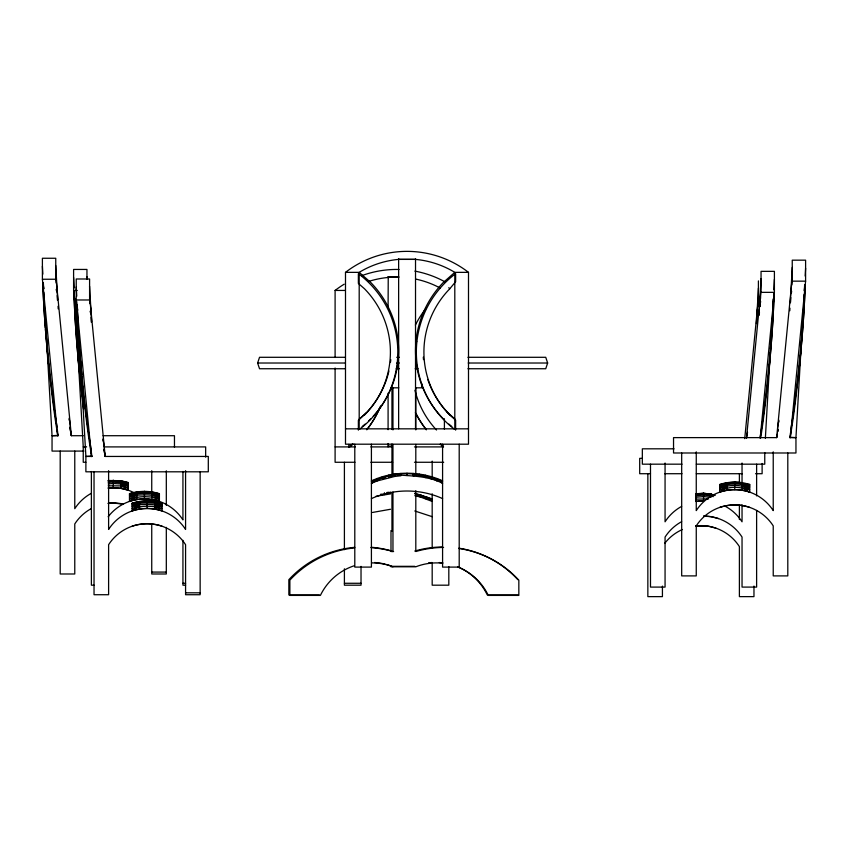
<?xml version="1.0" encoding="UTF-8"?>
<svg xmlns="http://www.w3.org/2000/svg" width="848" height="848" viewBox="0 0 848 848"><rect width="100%" height="100%" fill="white"/><g stroke="black" fill="none" stroke-linecap="round" stroke-linejoin="round"><path stroke-width="1.27" d="M390.504 492.116L390.493 493.907L376.035 496.25M384.42 492.752L384.42 494.564L380.816 494.119M442.582 480.816C422.124 471.583 398.125 470.735 377.074 478.516L377.063 480.986L371.413 483.328C391.818 469.474 420.65 472.156 442.582 481.452M382.872 476.608L377.063 480.986L394.797 476.428L394.818 474.043M382.872 477.244L382.861 479.035L388.797 475.113M388.797 475.749L388.787 477.519L394.818 474.679C410.856 476.173 427.752 475.569 442.582 483.328L436.921 478.516M757.031 314.873L757.116 311.651M757.932 306.881L758.07 301.888L760.836 301.888M759.755 302.111L759.649 306.414L759.925 300.425M760.55 298.591L760.709 292.348L774.404 292.348L774.404 271.349L761.048 271.349L761.048 292.348M772.899 306.626L772.846 308.778A90.524 5.618 -84.4 0 1 760.529 435.035L760.168 437.155M790.898 293.069L790.951 290.917M791.809 284.907L791.905 281.154L805.6 281.154L805.6 260.166L792.244 260.166L792.244 281.154M804.127 294.362L804.042 297.584A90.524 5.618 -84.4 0 1 791.725 423.841L790.824 429.152M757.063 314.756L757.275 309.965M772.973 306.51L773.185 301.718M790.951 292.825L791.11 289.242M756.405 323.618L758.43 288.15M758.981 315.392L759.352 308.82M759.501 306.192L761.069 278.61M765.362 438.31L770.217 352.927M770.44 348.984L770.821 342.422M771.267 334.536L771.415 331.907M772.984 304.326L773.281 299.068M773.811 289.878L774.404 279.363M789.795 310.76L789.944 308.131M790.251 302.884L792.265 267.417M801.487 340.419L795.954 437.621L795.954 452.991L673.535 452.991L673.535 437.621L776.641 437.621A97.944 6.084 -84.4 0 0 777.256 434.134A98.177 6.116 -84.4 0 1 776.641 437.621L791.905 281.154M801.784 335.161L802.091 329.914M802.611 320.714L802.759 318.095M804.328 290.504L804.625 285.257M805.155 276.056L805.6 268.18M744.724 438.628L758.07 301.888M746.473 438.299L760.709 292.348M772.984 303.404L773.461 298.517M773.747 295.952L773.98 293.641A98.177 6.116 -84.4 0 1 768.786 372.113M760.168 438.299L774.404 292.348M789.986 437.695L790.463 432.809M804.296 290.991L804.9 284.886M805.6 281.154L790.336 437.621L795.954 437.621L789.891 437.282M757.359 315.212L757.656 313.007M759.861 306.764L760.296 303.467M791.343 293.376L791.64 291.182M757.285 315.626L757.635 313.135M759.935 306.086L760.274 303.595M746.643 437.526L747.533 432.279M777.595 427.858L778.729 421.085M345.263 368.742L259.53 368.742L257.622 363.018L259.53 357.294L345.263 357.294M467.916 357.294L545.741 357.294L547.649 363.018L545.741 368.742L467.916 368.742M358.365 430.127L358.365 420.354L365.34 413.76A90.524 89.92 32.7 0 0 388.935 370.947M455.63 430.127L455.63 420.131L449.652 414.937A90.598 90.005 -32.8 0 1 449.652 288.914L455.63 281.737L455.63 273.65A98.177 97.52 -32.8 0 0 454.634 429.374M359.192 419.06L366.569 412.69M129.49 501.412C139.157 498.2 149.736 498.2 159.403 501.412L159.403 493.695C149.704 490.589 139.21 490.653 129.49 493.631L129.49 501.412C137.97 493.865 149.301 497.871 159.403 497.151C149.725 493.568 139.496 495.232 129.49 495.592C139.189 492.264 149.439 493.345 159.403 494.564C149.714 491.268 139.39 492.01 129.49 493.843C139.21 490.865 149.704 490.801 159.403 493.907M132.129 510.952C141.807 507.74 152.375 507.74 162.053 510.952L162.053 503.235C152.354 500.129 141.849 500.193 132.129 503.171L132.129 510.952C140.609 503.405 151.94 507.411 162.053 506.691C152.364 503.108 142.146 504.772 132.129 505.132C141.839 501.804 152.089 502.896 162.053 504.104C152.354 500.808 142.029 501.55 132.129 503.383C141.849 500.405 152.354 500.341 162.053 503.458M749.706 485.226L742.329 483.477L749.706 484.568C740.06 481.208 729.492 481.357 719.793 484.409L719.793 492.126C728.262 485.162 739.944 487.028 749.706 489.773C740.951 483.487 729.524 485.077 719.793 487.865C728.782 482.215 739.965 483.583 749.706 486.317C740.452 481.463 729.503 482.406 719.793 485.279M727.16 486.031L719.793 489.794L727.16 487.939M371.413 480.816L377.074 478.516M371.413 481.452L377.074 479.141M371.413 498.603C393.726 488.49 420.269 488.49 442.582 498.603M727.16 483.477L719.793 486.36L727.16 484.547M132.129 526.216C141.807 523.004 152.375 523.004 162.053 526.216M719.793 492.126C729.46 488.914 740.039 488.914 749.706 492.126L749.706 484.346M719.793 507.39C729.46 504.178 740.039 504.178 749.706 507.39M372.484 512.457L390.504 509.256M136.867 497.225L129.49 499.059L136.867 495.317L129.49 497.119M139.507 506.765L132.129 508.599L139.507 504.857L132.129 506.659M719.793 484.632L727.16 482.83L734.75 482.194L742.329 482.83M136.867 492.752L129.49 494.501L136.867 493.822M139.507 502.292L132.129 504.041L139.507 503.362M419.177 474.043L419.177 474.679L413.103 475.77L413.103 473.407M425.187 475.113L425.187 475.749L419.188 476.428L419.177 474.679M394.797 476.428L400.881 475.77L400.892 473.407M386.858 492.497L389.285 492.243M108.194 480.498L120.84 480.699L128.207 482.501L128.207 490.218L120.84 488.342L108.194 488.13M108.194 480.71L120.84 480.922L128.207 482.724M108.194 481.357L120.84 481.569L128.207 483.371L113.25 482.003L108.194 482.427M108.194 483.911L113.25 483.487L128.207 484.452L120.84 482.639M108.194 485.819L128.207 485.957L120.84 484.123M108.194 503.394L113.25 502.97L123.299 504.231M703.554 493.176L695.964 493.801L695.964 501.433A45.781 45.781 0 0 1 703.554 500.808L703.554 493.176L714.822 494.893M695.964 494.024L703.554 493.388L711.133 494.024M695.964 494.66L703.554 494.034L714.822 495.211M695.964 495.73L703.554 495.105L711.133 495.73L713.242 496.674M695.964 497.225L703.554 496.589L711.133 497.225M695.964 499.133L708.61 498.921M695.964 501.433L703.554 500.808M695.858 526.036L708.493 526.237L715.871 528.124M58.109 435.374L52.046 435.713L52.046 451.083L83.899 451.083M85.659 446.769L83.242 446.907L83.242 462.266L85.871 462.266M91.944 456.107L85.881 456.447L85.881 471.806L208.301 471.806L208.301 456.447L105.194 456.447A97.944 6.084 84.4 0 1 103.944 449.207M345.496 272.356L359.192 272.356A92.231 92.231 0 0 1 398.634 259.382L415.361 259.382A92.231 92.231 0 0 1 454.804 272.356L468.499 272.356L468.499 444.193L345.496 444.193L345.496 272.356A100.605 100.605 0 0 1 468.499 272.356M398.634 259.382L415.52 259.382M388.087 276.702L398.539 276.702M55.756 279.246L55.756 258.258L42.4 258.258L42.4 279.246L56.095 279.246L71.359 435.713L83.263 435.713M86.952 278.96L86.952 269.441L73.596 269.441L73.596 290.44L77.232 290.44M335.098 357.496L335.098 290.44L345.062 290.44M89.591 299.98L89.591 278.992L76.235 278.992L76.235 299.98L89.93 299.98L105.194 456.447A98.177 6.116 84.4 0 1 103.944 449.196M396.694 357.294L399.334 357.294M257.622 363.018L345.019 363.018M396.673 363.018L399.323 363.018M468.181 363.018L547.649 363.018M396.186 368.742L399.334 368.742M415.16 368.742L418.106 368.742M391.023 387.822L398.761 387.822M415.531 387.822L421.975 387.822L421.975 384.006M345.496 428.834L468.499 428.834M103.085 435.713L174.465 435.713L174.465 447.235M388.087 446.143L391.977 446.143M86.613 446.907L83.242 446.907L77.857 352.333M103.88 446.907L205.661 446.907L205.661 457.146M335.098 446.907L355.344 446.907M370.809 446.907L392.02 446.907M414.46 446.907L443.557 446.907M674.065 448.815L642.339 448.815L642.339 464.174L682.025 464.174M642.339 458.355L639.699 458.355L639.699 473.714L650.501 473.714M354.941 462.266L335.098 462.266L335.098 368.011M370.809 462.266L392.656 462.266M414.46 462.266L443.695 462.266M696.314 464.174L764.758 464.174L764.758 452.652M664.715 473.714L681.993 473.714M696.303 473.714L742.371 473.714M755.536 473.714L762.119 473.714L762.119 463.474M393.61 551.529L390.992 551.529L390.992 530.541M414.789 566.326L391.956 566.326A57.463 57.463 0 0 0 386.296 564.461M390.992 566.793L415.806 566.793A57.388 57.388 0 0 1 442.677 563.22M151.739 572.082L166.314 572.082M182.935 583.276L185.585 583.276M344.405 583.276L361.025 583.276M94.033 585.184L91.383 585.184L91.383 471.52M185.585 585.184L182.935 585.184L182.935 540.356M185.574 592.816L200.149 592.816M319.378 594.946L288.85 594.946L288.85 579.682A101.378 101.378 0 0 1 354.782 547.331M517.821 594.946L487.293 594.946A57.388 57.388 0 0 0 457.74 566.877M152.036 495.317L159.403 495.645L152.036 493.822M154.675 504.857L162.053 505.185L154.675 503.362M714.822 495.539L711.133 494.66L713.592 495.614M742.329 486.031L749.706 487.833L742.329 484.547M414.799 493.197L432.183 498.9M426.533 496.589L426.533 499.08L420.725 495.317L414.799 493.822L420.735 497.151L432.183 501.412L426.533 497.225L420.725 495.317L420.725 494.681M414.799 510.973L432.183 516.676M120.84 486.031L128.207 487.886L120.84 488.342L120.84 480.699M152.036 497.225L159.403 499.08L152.036 499.525L152.036 491.893M154.675 506.765L162.053 508.62L154.675 509.065L154.675 501.433M718.51 518.584L711.133 516.697L703.554 516.072A45.781 45.781 0 0 1 742.042 537.06L742.042 587.092L756.617 587.092L756.617 510.432M414.81 495.645L420.735 497.151L420.725 495.317M426.533 497.225L432.183 499.525M742.329 487.939L749.706 492.126M447.267 412.298L454.804 418.838M448.815 287.62L449.652 288.914M449.652 414.937L448.815 413.644A90.598 90.005 -32.8 0 1 427.763 379.427M103.117 439.911L104.24 446.684M69.271 419.177L70.405 425.95M57.123 427.021L56.233 421.827A90.598 5.65 84.4 0 1 43.948 295.793L43.778 292.21M90.365 311.227L90.715 313.718M56.699 291.733L56.36 289.242L56.657 291.468M90.344 311.099L90.641 313.304M77.009 304.739L77.539 309.817M91.202 450.246L90.068 442.55A90.598 5.65 84.4 0 1 77.783 316.527L77.454 309.361M91.446 452.747L91.807 456.489M76.235 299.98L91.499 456.447L85.881 456.447L80.422 360.559M79.246 370.205A97.944 6.084 84.4 0 1 74.062 291.723L74.253 294.044M74.476 296.355L75.016 301.496M73.596 290.44L80.136 357.496M80.39 360.124L81.037 366.696M81.419 370.64L81.8 374.583M43.1 282.978L43.704 289.083M43.057 282.85L43.619 288.627M57.484 430.763L57.971 435.755M42.4 279.246L57.664 435.713L52.046 435.713L46.513 338.511M89.57 286.242L91.595 321.71M86.931 276.702L87.079 279.331M76.235 286.995L76.765 296.196M77.285 305.386L77.581 310.644M79.15 338.225L79.299 340.854M79.829 350.054L80.125 355.301M73.596 277.455L74.189 287.97M74.794 298.475L75.016 302.418M76.585 329.999L76.733 332.628M77.253 341.818L77.56 347.076M55.735 265.509L57.675 299.662M58.056 306.223L58.205 308.852M42.4 266.272L42.845 274.148M43.375 283.338L43.672 288.596M45.241 316.177L45.389 318.806M45.909 328.006L46.216 333.253M90.725 308.057L90.937 312.848M74.815 299.81L75.133 306.987A90.598 5.65 84.4 0 0 82.627 397.595M56.89 287.334L57.049 290.917M90.884 309.743L90.969 312.965M89.93 299.98L90.036 303.732M57.049 289.009L57.102 291.161M56.095 279.246L56.191 282.999M431.134 479.035L431.113 476.608M425.187 475.749L425.208 477.519L431.113 477.244L436.932 480.986L436.921 479.141M787.803 452.991L787.803 575.898L773.228 575.898L773.228 525.866A45.781 45.781 0 0 0 696.261 525.866L696.261 575.898L681.686 575.898L681.686 452.991M773.228 451.836L773.228 510.602A45.781 45.781 0 0 0 696.261 510.602L696.261 451.836M758.409 280.9L758.409 301.888M756.617 464.174L756.617 495.9M753.967 586.053L753.967 596.632L739.392 596.632L739.392 546.6A45.781 45.781 0 0 0 695.837 525.887M742.329 482.607L742.329 490.25M742.042 463.029L742.042 482.618M742.042 504.772L742.042 521.796A45.781 45.781 0 0 0 725.475 506.394M739.392 473.714L739.392 483.01M739.392 505.143L739.392 519.548M734.75 481.982L734.75 489.614M727.16 482.607L727.16 490.25M711.133 493.801L711.133 495.73M665.065 463.029L665.065 521.796A45.781 45.781 0 0 1 681.633 506.394M662.426 586.095L662.426 596.632L647.851 596.632L647.851 473.714M650.49 464.174L650.49 587.092L665.065 587.092L665.065 537.06A45.781 45.781 0 0 1 681.633 521.658M459.203 444.193L459.203 567.1L442.582 567.1L442.582 444.193M454.804 428.834L454.804 272.356L443.409 282.384A98.177 97.52 -32.8 0 0 443.409 418.944M448.815 566.676L448.815 585.184L432.183 585.184L432.183 562.712M444.405 418.711L444.405 429.236M432.183 461.121L432.183 478.134M432.183 493.769L432.183 548.317M415.806 387.6L415.806 429.904M415.806 444.437L415.806 474.848M415.806 490.716L415.806 551.529A101.272 101.272 0 0 1 443.578 547.437M415.52 258.629L415.52 428.834M406.998 473.184L406.998 475.548M398.634 258.629L398.634 428.834M392.963 387.6L392.963 429.904M392.963 444.437L392.963 474.848M392.963 492.031L392.963 551.529A101.378 101.378 0 0 0 371.042 547.649M391.956 387.123L391.956 429.427M391.956 443.97L391.956 475.707M391.956 492.889L391.956 531.23M388.236 276.702L388.087 308.471M388.087 393.196L388.087 429.692M388.087 443.504L388.087 446.907M371.413 444.193L371.413 567.1L354.793 567.1L354.793 444.193M361.025 566.369L361.025 585.184L344.405 585.184L344.405 568.807M359.192 428.834L359.192 272.356L370.618 282.363A97.944 97.287 32.7 0 1 373.226 416.241M348.804 444.405L348.804 446.907A98.177 97.52 32.8 0 0 352.768 443.811M344.405 462.266L344.405 549.631M200.149 471.806L200.149 594.724L185.574 594.724L185.574 544.692A45.781 45.781 0 0 0 108.608 544.692L108.608 594.724L94.033 594.724L94.033 471.806M185.574 470.661L185.574 529.428A45.781 45.781 0 0 0 108.608 529.428L108.608 470.661M182.935 471.435L182.935 519.888A45.781 45.781 0 0 0 108.152 516.771M166.314 470.81L166.314 505.27M166.314 527.361L166.314 573.99L151.739 573.99L151.739 523.958M151.739 470.725L151.739 491.713M147.086 500.808L147.086 508.44M144.446 491.268L144.446 498.9M139.507 501.433L139.507 509.065M136.867 491.893L136.867 499.525M113.25 480.074L113.25 487.706M74.772 451.083L74.772 508.694A45.781 45.781 0 0 1 91.34 493.292M60.197 451.083L60.197 573.99L74.772 573.99L74.772 523.958A45.781 45.781 0 0 1 91.34 508.556M759.426 312.096A90.524 5.618 -84.4 0 1 759.31 314.672M773.938 293.631A97.944 6.084 -84.4 0 1 760.73 437.822M768.161 378.399A98.177 6.116 -84.4 0 1 767.906 380.922M664.62 543.483A45.781 45.781 0 0 1 682.407 529.512M756.882 319.293A90.524 5.618 -84.4 0 1 756.723 323.003M790.771 297.415A90.524 5.618 -84.4 0 1 790.559 302.27M778.867 420.142A90.524 5.618 -84.4 0 1 778.496 422.548M790.071 437.78A97.944 6.084 -84.4 0 0 805.091 284.769A98.177 6.116 -84.4 0 1 800.099 359.669M799.611 364.693A98.177 6.116 -84.4 0 1 799.229 368.467M436.508 430.01A90.524 89.92 -32.7 0 1 414.969 390.26M415.605 344.966A90.524 89.92 -32.7 0 1 416.697 341.309M368.35 281.515A92.231 92.231 0 0 1 398.995 277.105M415.615 279.056A92.231 92.231 0 0 1 440.25 288.066M335.098 290.44A100.605 100.605 0 0 1 344.182 284.186M361.81 275.653A100.605 100.605 0 0 1 399.058 269.473M414.884 271.116A100.605 100.605 0 0 1 444.787 281.737M443.398 446.154A97.944 97.287 -32.7 0 1 440.43 443.822M426.268 429.523A97.944 97.287 -32.7 0 1 415.382 412.626M415.382 325.06A97.944 97.287 -32.7 0 1 426.268 308.036M380.847 405.726A98.177 97.52 32.8 0 1 366.866 429.491M380.01 407.019A98.177 97.52 32.8 0 1 366.813 429.798M352.895 444.299A98.177 97.52 32.8 0 1 348.973 447.447M443.228 446.684A97.944 97.287 -32.7 0 1 440.292 444.31M426.311 429.83A97.944 97.287 -32.7 0 1 416.209 413.919M458.779 548.476A101.272 101.272 0 0 1 518.838 580.149L518.838 595.413L488.31 595.413A57.388 57.388 0 0 0 457.655 566.899M428.6 562.849A57.388 57.388 0 0 1 432.162 562.531M439.296 562.542A57.388 57.388 0 0 1 442.847 562.892M371.201 547.257A101.378 101.378 0 0 1 390.822 550.734M414.789 551.052A101.272 101.272 0 0 1 442.561 546.971M458.927 548.179A101.272 101.272 0 0 1 517.821 579.682M374.572 562.521A57.463 57.463 0 0 1 385.151 564.153M354.634 547.914A101.378 101.378 0 0 0 289.868 580.149L289.868 595.413L320.396 595.413A57.463 57.463 0 0 1 354.443 565.69M372.018 562.892A57.463 57.463 0 0 1 392.963 566.793M364.513 415.054A90.524 89.92 32.7 0 0 364.513 288.797L358.365 283.412L358.365 273.65A97.944 97.287 32.7 0 1 359.372 429.374M390.78 359.679A90.524 89.92 32.7 0 1 390.493 362.202M370.618 418.965A97.944 97.287 32.7 0 1 368.827 420.725M365.096 424.117A97.944 97.287 32.7 0 1 362.191 426.533M423.512 359.658A90.598 90.005 -32.8 0 1 423.3 357.125M451.814 426.533A98.177 97.52 -32.8 0 1 448.91 424.106M83.581 405.429A90.598 5.65 84.4 0 1 82.945 400.235M80.136 379.014A97.944 6.084 84.4 0 1 79.871 376.501M83.496 408.927A98.177 6.116 84.4 0 1 74.02 291.733M103.339 441.373A90.524 5.618 84.4 0 1 102.968 438.967M91.33 322.304A90.524 5.618 84.4 0 1 91.118 317.385M82.648 387.303A97.944 6.084 84.4 0 1 82.394 384.78M81.768 378.484A97.944 6.084 84.4 0 1 76.765 304.803M91.722 456.606A98.177 6.116 84.4 0 1 76.67 301.273M69.504 420.64A90.524 5.618 84.4 0 1 69.133 418.234M57.431 300.192A90.524 5.618 84.4 0 1 57.229 295.507M108.184 503.246A45.781 45.781 0 0 1 123.331 504.094M108.184 487.982A45.781 45.781 0 0 1 135.171 493.292M48.686 365.308A97.944 6.084 84.4 0 1 48.431 362.785M47.933 357.75A97.944 6.084 84.4 0 1 45.442 329.194M45.336 327.89A97.944 6.084 84.4 0 1 42.909 282.861A98.177 6.116 84.4 0 0 57.887 435.872M777.68 431.664A97.944 6.084 -84.4 0 0 778.104 429.088A98.177 6.116 -84.4 0 1 777.68 431.643M69.896 427.18A97.944 6.084 84.4 0 0 71.359 435.713A98.177 6.116 84.4 0 1 69.896 427.159"/></g></svg>
